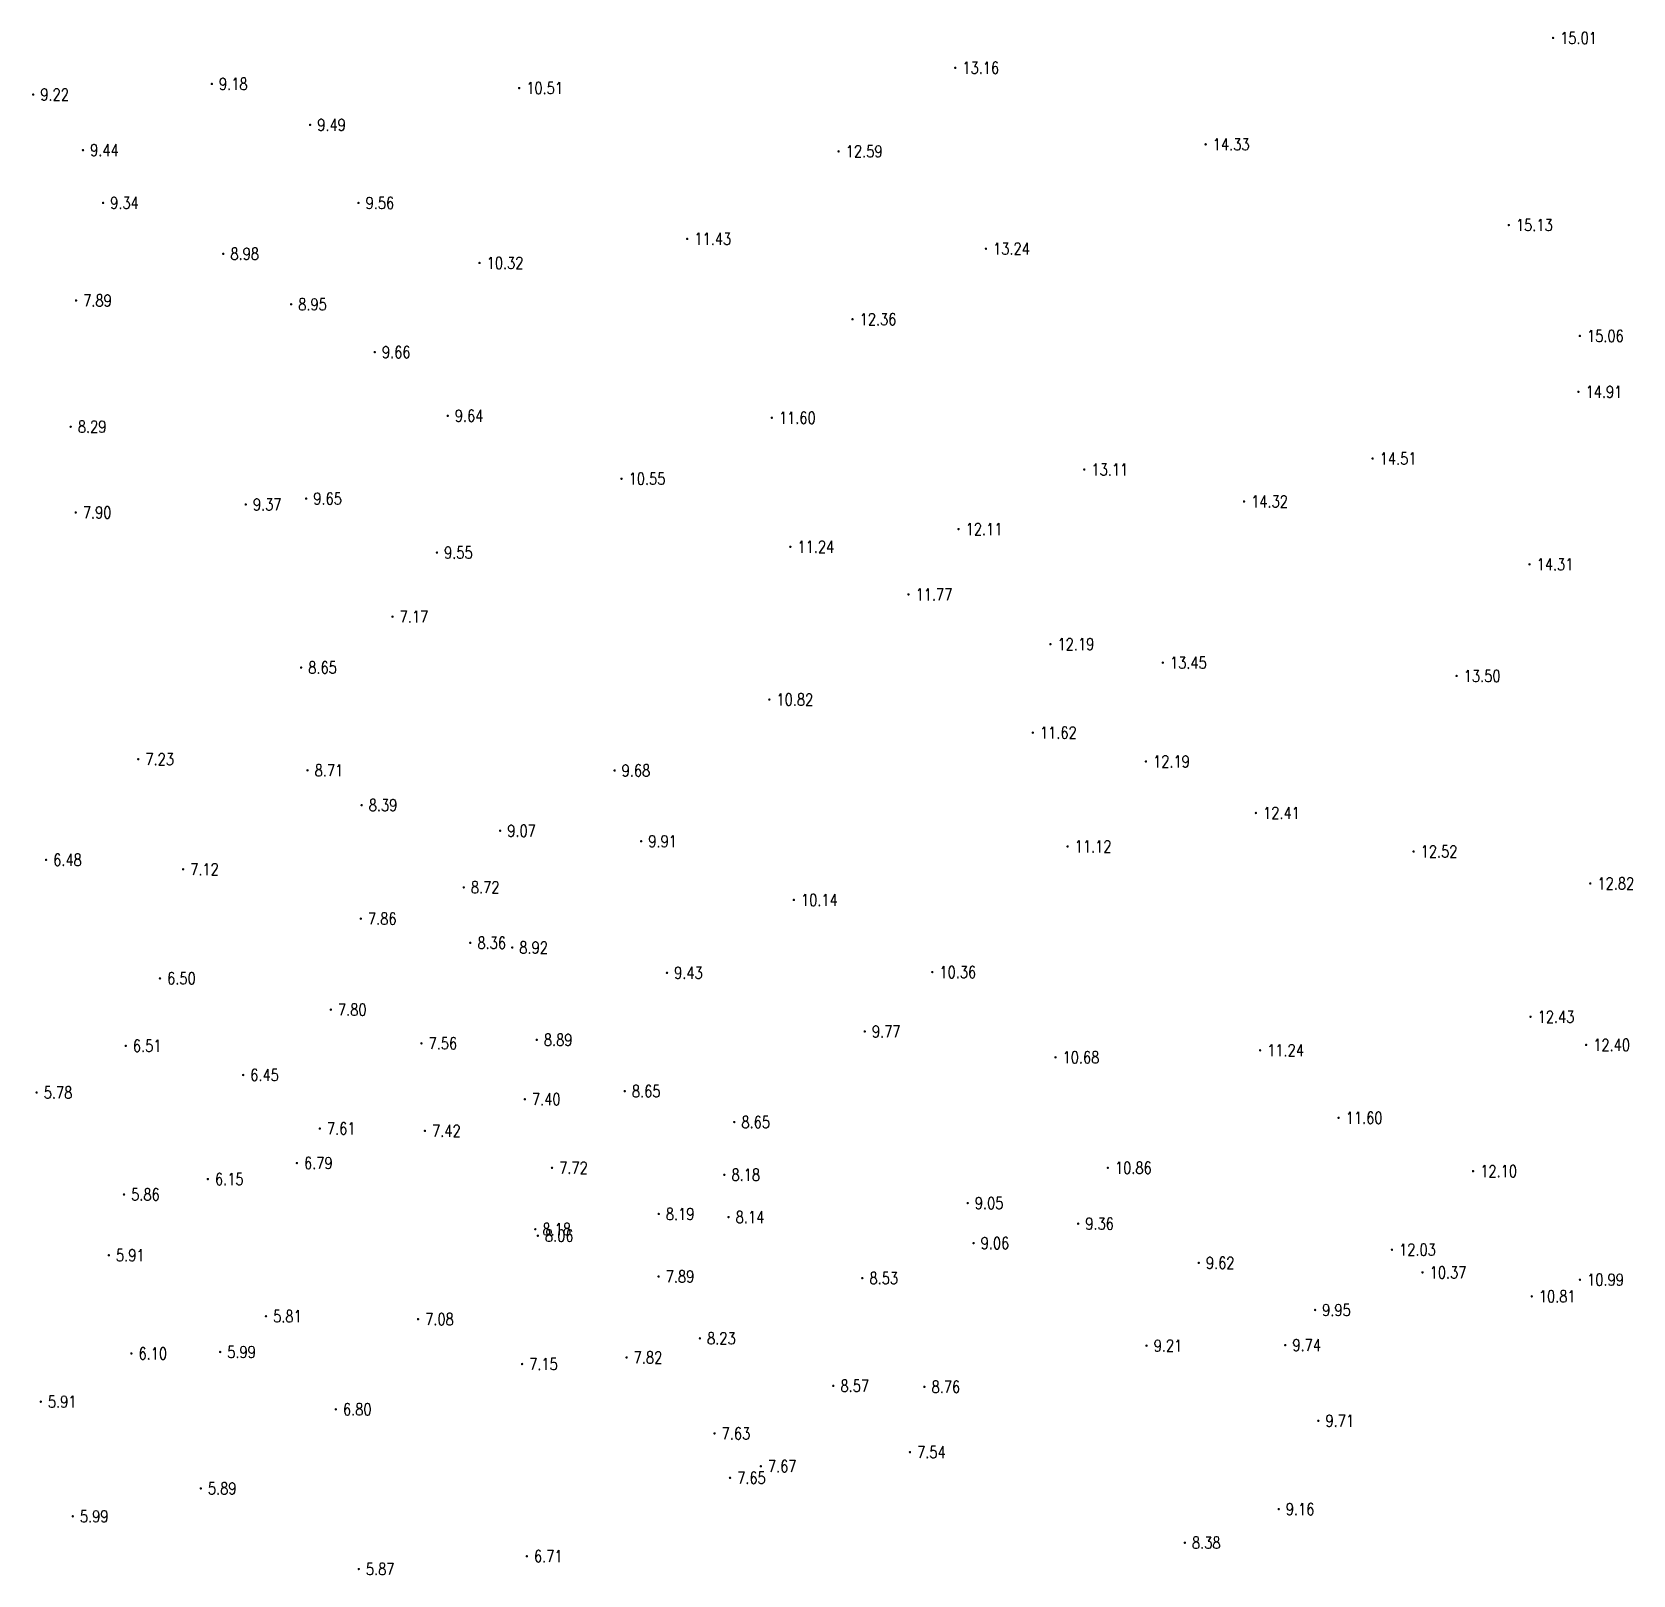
# Model space of a CAD drawing. Extents: x 476861 to 479475, y 2367369 to 2370541.
# Drawn here: x 478045.2 to 478179.6, y 2368229.3 to 2368358.8 of the extents above; entities that cross this region are included whole.
import ezdxf
from ezdxf.enums import TextEntityAlignment as Align

# ---------------------------------------------------------------- set-up
doc = ezdxf.new("R2010")
doc.units = 0
doc.header["$LTSCALE"] = 0.5
doc.layers.get('0').update_dxf_attribs({"linetype": 'CONTINUOUS'})
doc.layers.add('GCD', color=1, linetype='CONTINUOUS')
doc.styles.add('HZ', font='rs.shx', dxfattribs={"width": 0.8, "bigfont": 'hztxt.shx'})

# ---------------------------------------------------------------- blocks, each defined once
blk = doc.blocks.new('GC200')
at = {"linetype": 'Continuous', "const_width": 0.2, "flags": 128}
blk.add_lwpolyline([(-0.1, 0, 1), (0.1, 0, 1)], format="xyb", close=True, dxfattribs=at)

msp = doc.modelspace()

# ---------------------------------------------------------------- block references
at = {"layer": 'GCD', "linetype": 'Continuous'}
ref = msp.add_blockref('GC200', (478172.868, 2368358.347, 15.006), dxfattribs=dict(at, xscale=0.5, yscale=0.5, zscale=0.5))
ref.add_attrib('height', '15.01', dxfattribs={"linetype": 'Continuous', "height": 1, "style": 'HZ', "width": 0.8}).set_placement((478173.468, 2368358.347, 15.006), align=Align.MIDDLE_LEFT)
ref = msp.add_blockref('GC200', (478122.685, 2368355.838, 13.163), dxfattribs=dict(at, xscale=0.5, yscale=0.5, zscale=0.5))
ref.add_attrib('height', '13.16', dxfattribs={"linetype": 'Continuous', "height": 1, "style": 'HZ', "width": 0.8}).set_placement((478123.285, 2368355.838, 13.163), align=Align.MIDDLE_LEFT)
ref = msp.add_blockref('GC200', (478045.289, 2368353.593, 9.22), dxfattribs=dict(at, xscale=0.5, yscale=0.5, zscale=0.5))
ref.add_attrib('height', '9.22', dxfattribs={"linetype": 'Continuous', "height": 1, "style": 'HZ', "width": 0.8}).set_placement((478045.889, 2368353.593, 9.22), align=Align.MIDDLE_LEFT)
ref = msp.add_blockref('GC200', (478060.286, 2368354.486, 9.18), dxfattribs=dict(at, xscale=0.5, yscale=0.5, zscale=0.5))
ref.add_attrib('height', '9.18', dxfattribs={"linetype": 'Continuous', "height": 1, "style": 'HZ', "width": 0.8}).set_placement((478060.886, 2368354.486, 9.18), align=Align.MIDDLE_LEFT)
ref = msp.add_blockref('GC200', (478086.077, 2368354.142, 10.514), dxfattribs=dict(at, xscale=0.5, yscale=0.5, zscale=0.5))
ref.add_attrib('height', '10.51', dxfattribs={"linetype": 'Continuous', "height": 1, "style": 'HZ', "width": 0.8}).set_placement((478086.677, 2368354.142, 10.514), align=Align.MIDDLE_LEFT)
ref = msp.add_blockref('GC200', (478068.533, 2368351.051, 9.489), dxfattribs=dict(at, xscale=0.5, yscale=0.5, zscale=0.5))
ref.add_attrib('height', '9.49', dxfattribs={"linetype": 'Continuous', "height": 1, "style": 'HZ', "width": 0.8}).set_placement((478069.133, 2368351.051, 9.489), align=Align.MIDDLE_LEFT)
ref = msp.add_blockref('GC200', (478143.708, 2368349.416, 14.33), dxfattribs=dict(at, xscale=0.5, yscale=0.5, zscale=0.5))
ref.add_attrib('height', '14.33', dxfattribs={"linetype": 'Continuous', "height": 1, "style": 'HZ', "width": 0.8}).set_placement((478144.308, 2368349.416, 14.33), align=Align.MIDDLE_LEFT)
ref = msp.add_blockref('GC200', (478049.467, 2368348.929, 9.444), dxfattribs=dict(at, xscale=0.5, yscale=0.5, zscale=0.5))
ref.add_attrib('height', '9.44', dxfattribs={"linetype": 'Continuous', "height": 1, "style": 'HZ', "width": 0.8}).set_placement((478050.067, 2368348.929, 9.444), align=Align.MIDDLE_LEFT)
ref = msp.add_blockref('GC200', (478112.899, 2368348.827, 12.591), dxfattribs=dict(at, xscale=0.5, yscale=0.5, zscale=0.5))
ref.add_attrib('height', '12.59', dxfattribs={"linetype": 'Continuous', "height": 1, "style": 'HZ', "width": 0.8}).set_placement((478113.499, 2368348.827, 12.591), align=Align.MIDDLE_LEFT)
ref = msp.add_blockref('GC200', (478051.152, 2368344.495, 9.336), dxfattribs=dict(at, xscale=0.5, yscale=0.5, zscale=0.5))
ref.add_attrib('height', '9.34', dxfattribs={"linetype": 'Continuous', "height": 1, "style": 'HZ', "width": 0.8}).set_placement((478051.752, 2368344.495, 9.336), align=Align.MIDDLE_LEFT)
ref = msp.add_blockref('GC200', (478072.588, 2368344.493, 9.561), dxfattribs=dict(at, xscale=0.5, yscale=0.5, zscale=0.5))
ref.add_attrib('height', '9.56', dxfattribs={"linetype": 'Continuous', "height": 1, "style": 'HZ', "width": 0.8}).set_placement((478073.188, 2368344.493, 9.561), align=Align.MIDDLE_LEFT)
ref = msp.add_blockref('GC200', (478169.15, 2368342.639, 15.127), dxfattribs=dict(at, xscale=0.5, yscale=0.5, zscale=0.5))
ref.add_attrib('height', '15.13', dxfattribs={"linetype": 'Continuous', "height": 1, "style": 'HZ', "width": 0.8}).set_placement((478169.75, 2368342.639, 15.127), align=Align.MIDDLE_LEFT)
ref = msp.add_blockref('GC200', (478100.189, 2368341.474, 11.43), dxfattribs=dict(at, xscale=0.5, yscale=0.5, zscale=0.5))
ref.add_attrib('height', '11.43', dxfattribs={"linetype": 'Continuous', "height": 1, "style": 'HZ', "width": 0.8}).set_placement((478100.789, 2368341.474, 11.43), align=Align.MIDDLE_LEFT)
ref = msp.add_blockref('GC200', (478061.245, 2368340.223, 8.983), dxfattribs=dict(at, xscale=0.5, yscale=0.5, zscale=0.5))
ref.add_attrib('height', '8.98', dxfattribs={"linetype": 'Continuous', "height": 1, "style": 'HZ', "width": 0.8}).set_placement((478061.845, 2368340.223, 8.983), align=Align.MIDDLE_LEFT)
ref = msp.add_blockref('GC200', (478125.266, 2368340.653, 13.24), dxfattribs=dict(at, xscale=0.5, yscale=0.5, zscale=0.5))
ref.add_attrib('height', '13.24', dxfattribs={"linetype": 'Continuous', "height": 1, "style": 'HZ', "width": 0.8}).set_placement((478125.866, 2368340.653, 13.24), align=Align.MIDDLE_LEFT)
ref = msp.add_blockref('GC200', (478082.754, 2368339.454, 10.32), dxfattribs=dict(at, xscale=0.5, yscale=0.5, zscale=0.5))
ref.add_attrib('height', '10.32', dxfattribs={"linetype": 'Continuous', "height": 1, "style": 'HZ', "width": 0.8}).set_placement((478083.354, 2368339.454, 10.32), align=Align.MIDDLE_LEFT)
ref = msp.add_blockref('GC200', (478048.884, 2368336.303, 7.89), dxfattribs=dict(at, xscale=0.5, yscale=0.5, zscale=0.5))
ref.add_attrib('height', '7.89', dxfattribs={"linetype": 'Continuous', "height": 1, "style": 'HZ', "width": 0.8}).set_placement((478049.484, 2368336.303, 7.89), align=Align.MIDDLE_LEFT)
ref = msp.add_blockref('GC200', (478066.938, 2368335.984, 8.947), dxfattribs=dict(at, xscale=0.5, yscale=0.5, zscale=0.5))
ref.add_attrib('height', '8.95', dxfattribs={"linetype": 'Continuous', "height": 1, "style": 'HZ', "width": 0.8}).set_placement((478067.538, 2368335.984, 8.947), align=Align.MIDDLE_LEFT)
ref = msp.add_blockref('GC200', (478114.062, 2368334.724, 12.36), dxfattribs=dict(at, xscale=0.5, yscale=0.5, zscale=0.5))
ref.add_attrib('height', '12.36', dxfattribs={"linetype": 'Continuous', "height": 1, "style": 'HZ', "width": 0.8}).set_placement((478114.662, 2368334.724, 12.36), align=Align.MIDDLE_LEFT)
ref = msp.add_blockref('GC200', (478175.119, 2368333.325, 15.06), dxfattribs=dict(at, xscale=0.5, yscale=0.5, zscale=0.5))
ref.add_attrib('height', '15.06', dxfattribs={"linetype": 'Continuous', "height": 1, "style": 'HZ', "width": 0.8}).set_placement((478175.719, 2368333.325, 15.06), align=Align.MIDDLE_LEFT)
ref = msp.add_blockref('GC200', (478073.962, 2368331.966, 9.659), dxfattribs=dict(at, xscale=0.5, yscale=0.5, zscale=0.5))
ref.add_attrib('height', '9.66', dxfattribs={"linetype": 'Continuous', "height": 1, "style": 'HZ', "width": 0.8}).set_placement((478074.562, 2368331.966, 9.659), align=Align.MIDDLE_LEFT)
ref = msp.add_blockref('GC200', (478174.997, 2368328.638, 14.913), dxfattribs=dict(at, xscale=0.5, yscale=0.5, zscale=0.5))
ref.add_attrib('height', '14.91', dxfattribs={"linetype": 'Continuous', "height": 1, "style": 'HZ', "width": 0.8}).set_placement((478175.597, 2368328.638, 14.913), align=Align.MIDDLE_LEFT)
ref = msp.add_blockref('GC200', (478080.082, 2368326.619, 9.64), dxfattribs=dict(at, xscale=0.5, yscale=0.5, zscale=0.5))
ref.add_attrib('height', '9.64', dxfattribs={"linetype": 'Continuous', "height": 1, "style": 'HZ', "width": 0.8}).set_placement((478080.682, 2368326.619, 9.64), align=Align.MIDDLE_LEFT)
ref = msp.add_blockref('GC200', (478107.286, 2368326.456, 11.601), dxfattribs=dict(at, xscale=0.5, yscale=0.5, zscale=0.5))
ref.add_attrib('height', '11.60', dxfattribs={"linetype": 'Continuous', "height": 1, "style": 'HZ', "width": 0.8}).set_placement((478107.886, 2368326.456, 11.601), align=Align.MIDDLE_LEFT)
ref = msp.add_blockref('GC200', (478048.434, 2368325.706, 8.285), dxfattribs=dict(at, xscale=0.5, yscale=0.5, zscale=0.5))
ref.add_attrib('height', '8.29', dxfattribs={"linetype": 'Continuous', "height": 1, "style": 'HZ', "width": 0.8}).set_placement((478049.034, 2368325.706, 8.285), align=Align.MIDDLE_LEFT)
ref = msp.add_blockref('GC200', (478157.721, 2368323.029, 14.508), dxfattribs=dict(at, xscale=0.5, yscale=0.5, zscale=0.5))
ref.add_attrib('height', '14.51', dxfattribs={"linetype": 'Continuous', "height": 1, "style": 'HZ', "width": 0.8}).set_placement((478158.321, 2368323.029, 14.508), align=Align.MIDDLE_LEFT)
ref = msp.add_blockref('GC200', (478094.67, 2368321.339, 10.55), dxfattribs=dict(at, xscale=0.5, yscale=0.5, zscale=0.5))
ref.add_attrib('height', '10.55', dxfattribs={"linetype": 'Continuous', "height": 1, "style": 'HZ', "width": 0.8}).set_placement((478095.27, 2368321.339, 10.55), align=Align.MIDDLE_LEFT)
ref = msp.add_blockref('GC200', (478133.521, 2368322.105, 13.105), dxfattribs=dict(at, xscale=0.5, yscale=0.5, zscale=0.5))
ref.add_attrib('height', '13.11', dxfattribs={"linetype": 'Continuous', "height": 1, "style": 'HZ', "width": 0.8}).set_placement((478134.121, 2368322.105, 13.105), align=Align.MIDDLE_LEFT)
ref = msp.add_blockref('GC200', (478068.204, 2368319.667, 9.651), dxfattribs=dict(at, xscale=0.5, yscale=0.5, zscale=0.5))
ref.add_attrib('height', '9.65', dxfattribs={"linetype": 'Continuous', "height": 1, "style": 'HZ', "width": 0.8}).set_placement((478068.804, 2368319.667, 9.651), align=Align.MIDDLE_LEFT)
ref = msp.add_blockref('GC200', (478048.856, 2368318.506, 7.903), dxfattribs=dict(at, xscale=0.5, yscale=0.5, zscale=0.5))
ref.add_attrib('height', '7.90', dxfattribs={"linetype": 'Continuous', "height": 1, "style": 'HZ', "width": 0.8}).set_placement((478049.456, 2368318.506, 7.903), align=Align.MIDDLE_LEFT)
ref = msp.add_blockref('GC200', (478063.129, 2368319.178, 9.369), dxfattribs=dict(at, xscale=0.5, yscale=0.5, zscale=0.5))
ref.add_attrib('height', '9.37', dxfattribs={"linetype": 'Continuous', "height": 1, "style": 'HZ', "width": 0.8}).set_placement((478063.729, 2368319.178, 9.369), align=Align.MIDDLE_LEFT)
ref = msp.add_blockref('GC200', (478146.928, 2368319.427, 14.315), dxfattribs=dict(at, xscale=0.5, yscale=0.5, zscale=0.5))
ref.add_attrib('height', '14.32', dxfattribs={"linetype": 'Continuous', "height": 1, "style": 'HZ', "width": 0.8}).set_placement((478147.528, 2368319.427, 14.315), align=Align.MIDDLE_LEFT)
ref = msp.add_blockref('GC200', (478122.962, 2368317.107, 12.109), dxfattribs=dict(at, xscale=0.5, yscale=0.5, zscale=0.5))
ref.add_attrib('height', '12.11', dxfattribs={"linetype": 'Continuous', "height": 1, "style": 'HZ', "width": 0.8}).set_placement((478123.562, 2368317.107, 12.109), align=Align.MIDDLE_LEFT)
ref = msp.add_blockref('GC200', (478108.845, 2368315.625, 11.24), dxfattribs=dict(at, xscale=0.5, yscale=0.5, zscale=0.5))
ref.add_attrib('height', '11.24', dxfattribs={"linetype": 'Continuous', "height": 1, "style": 'HZ', "width": 0.8}).set_placement((478109.445, 2368315.625, 11.24), align=Align.MIDDLE_LEFT)
ref = msp.add_blockref('GC200', (478079.18, 2368315.133, 9.55), dxfattribs=dict(at, xscale=0.5, yscale=0.5, zscale=0.5))
ref.add_attrib('height', '9.55', dxfattribs={"linetype": 'Continuous', "height": 1, "style": 'HZ', "width": 0.8}).set_placement((478079.78, 2368315.133, 9.55), align=Align.MIDDLE_LEFT)
ref = msp.add_blockref('GC200', (478170.89, 2368314.151, 14.311), dxfattribs=dict(at, xscale=0.5, yscale=0.5, zscale=0.5))
ref.add_attrib('height', '14.31', dxfattribs={"linetype": 'Continuous', "height": 1, "style": 'HZ', "width": 0.8}).set_placement((478171.49, 2368314.151, 14.311), align=Align.MIDDLE_LEFT)
ref = msp.add_blockref('GC200', (478118.757, 2368311.625, 11.768), dxfattribs=dict(at, xscale=0.5, yscale=0.5, zscale=0.5))
ref.add_attrib('height', '11.77', dxfattribs={"linetype": 'Continuous', "height": 1, "style": 'HZ', "width": 0.8}).set_placement((478119.357, 2368311.625, 11.768), align=Align.MIDDLE_LEFT)
ref = msp.add_blockref('GC200', (478075.448, 2368309.755, 7.172), dxfattribs=dict(at, xscale=0.5, yscale=0.5, zscale=0.5))
ref.add_attrib('height', '7.17', dxfattribs={"linetype": 'Continuous', "height": 1, "style": 'HZ', "width": 0.8}).set_placement((478076.048, 2368309.755, 7.172), align=Align.MIDDLE_LEFT)
ref = msp.add_blockref('GC200', (478130.673, 2368307.441, 12.187), dxfattribs=dict(at, xscale=0.5, yscale=0.5, zscale=0.5))
ref.add_attrib('height', '12.19', dxfattribs={"linetype": 'Continuous', "height": 1, "style": 'HZ', "width": 0.8}).set_placement((478131.273, 2368307.441, 12.187), align=Align.MIDDLE_LEFT)
ref = msp.add_blockref('GC200', (478067.777, 2368305.479, 8.65), dxfattribs=dict(at, xscale=0.5, yscale=0.5, zscale=0.5))
ref.add_attrib('height', '8.65', dxfattribs={"linetype": 'Continuous', "height": 1, "style": 'HZ', "width": 0.8}).set_placement((478068.377, 2368305.479, 8.65), align=Align.MIDDLE_LEFT)
ref = msp.add_blockref('GC200', (478140.112, 2368305.891, 13.45), dxfattribs=dict(at, xscale=0.5, yscale=0.5, zscale=0.5))
ref.add_attrib('height', '13.45', dxfattribs={"linetype": 'Continuous', "height": 1, "style": 'HZ', "width": 0.8}).set_placement((478140.712, 2368305.891, 13.45), align=Align.MIDDLE_LEFT)
ref = msp.add_blockref('GC200', (478164.775, 2368304.776, 13.502), dxfattribs=dict(at, xscale=0.5, yscale=0.5, zscale=0.5))
ref.add_attrib('height', '13.50', dxfattribs={"linetype": 'Continuous', "height": 1, "style": 'HZ', "width": 0.8}).set_placement((478165.375, 2368304.776, 13.502), align=Align.MIDDLE_LEFT)
ref = msp.add_blockref('GC200', (478107.081, 2368302.793, 10.821), dxfattribs=dict(at, xscale=0.5, yscale=0.5, zscale=0.5))
ref.add_attrib('height', '10.82', dxfattribs={"linetype": 'Continuous', "height": 1, "style": 'HZ', "width": 0.8}).set_placement((478107.681, 2368302.793, 10.821), align=Align.MIDDLE_LEFT)
ref = msp.add_blockref('GC200', (478129.201, 2368300.014, 11.616), dxfattribs=dict(at, xscale=0.5, yscale=0.5, zscale=0.5))
ref.add_attrib('height', '11.62', dxfattribs={"linetype": 'Continuous', "height": 1, "style": 'HZ', "width": 0.8}).set_placement((478129.801, 2368300.014, 11.616), align=Align.MIDDLE_LEFT)
ref = msp.add_blockref('GC200', (478054.107, 2368297.785, 7.225), dxfattribs=dict(at, xscale=0.5, yscale=0.5, zscale=0.5))
ref.add_attrib('height', '7.23', dxfattribs={"linetype": 'Continuous', "height": 1, "style": 'HZ', "width": 0.8}).set_placement((478054.707, 2368297.785, 7.225), align=Align.MIDDLE_LEFT)
ref = msp.add_blockref('GC200', (478068.319, 2368296.853, 8.708), dxfattribs=dict(at, xscale=0.5, yscale=0.5, zscale=0.5))
ref.add_attrib('height', '8.71', dxfattribs={"linetype": 'Continuous', "height": 1, "style": 'HZ', "width": 0.8}).set_placement((478068.919, 2368296.853, 8.708), align=Align.MIDDLE_LEFT)
ref = msp.add_blockref('GC200', (478094.087, 2368296.839, 9.679), dxfattribs=dict(at, xscale=0.5, yscale=0.5, zscale=0.5))
ref.add_attrib('height', '9.68', dxfattribs={"linetype": 'Continuous', "height": 1, "style": 'HZ', "width": 0.8}).set_placement((478094.687, 2368296.839, 9.679), align=Align.MIDDLE_LEFT)
ref = msp.add_blockref('GC200', (478138.695, 2368297.6, 12.192), dxfattribs=dict(at, xscale=0.5, yscale=0.5, zscale=0.5))
ref.add_attrib('height', '12.19', dxfattribs={"linetype": 'Continuous', "height": 1, "style": 'HZ', "width": 0.8}).set_placement((478139.295, 2368297.6, 12.192), align=Align.MIDDLE_LEFT)
ref = msp.add_blockref('GC200', (478072.857, 2368293.923, 8.393), dxfattribs=dict(at, xscale=0.5, yscale=0.5, zscale=0.5))
ref.add_attrib('height', '8.39', dxfattribs={"linetype": 'Continuous', "height": 1, "style": 'HZ', "width": 0.8}).set_placement((478073.457, 2368293.923, 8.393), align=Align.MIDDLE_LEFT)
ref = msp.add_blockref('GC200', (478147.929, 2368293.271, 12.409), dxfattribs=dict(at, xscale=0.5, yscale=0.5, zscale=0.5))
ref.add_attrib('height', '12.41', dxfattribs={"linetype": 'Continuous', "height": 1, "style": 'HZ', "width": 0.8}).set_placement((478148.529, 2368293.271, 12.409), align=Align.MIDDLE_LEFT)
ref = msp.add_blockref('GC200', (478084.482, 2368291.78, 9.072), dxfattribs=dict(at, xscale=0.5, yscale=0.5, zscale=0.5))
ref.add_attrib('height', '9.07', dxfattribs={"linetype": 'Continuous', "height": 1, "style": 'HZ', "width": 0.8}).set_placement((478085.082, 2368291.78, 9.072), align=Align.MIDDLE_LEFT)
ref = msp.add_blockref('GC200', (478096.321, 2368290.894, 9.905), dxfattribs=dict(at, xscale=0.5, yscale=0.5, zscale=0.5))
ref.add_attrib('height', '9.91', dxfattribs={"linetype": 'Continuous', "height": 1, "style": 'HZ', "width": 0.8}).set_placement((478096.921, 2368290.894, 9.905), align=Align.MIDDLE_LEFT)
ref = msp.add_blockref('GC200', (478132.116, 2368290.462, 11.12), dxfattribs=dict(at, xscale=0.5, yscale=0.5, zscale=0.5))
ref.add_attrib('height', '11.12', dxfattribs={"linetype": 'Continuous', "height": 1, "style": 'HZ', "width": 0.8}).set_placement((478132.716, 2368290.462, 11.12), align=Align.MIDDLE_LEFT)
ref = msp.add_blockref('GC200', (478161.156, 2368290.037, 12.518), dxfattribs=dict(at, xscale=0.5, yscale=0.5, zscale=0.5))
ref.add_attrib('height', '12.52', dxfattribs={"linetype": 'Continuous', "height": 1, "style": 'HZ', "width": 0.8}).set_placement((478161.756, 2368290.037, 12.518), align=Align.MIDDLE_LEFT)
ref = msp.add_blockref('GC200', (478046.366, 2368289.332, 6.48), dxfattribs=dict(at, xscale=0.5, yscale=0.5, zscale=0.5))
ref.add_attrib('height', '6.48', dxfattribs={"linetype": 'Continuous', "height": 1, "style": 'HZ', "width": 0.8}).set_placement((478046.966, 2368289.332, 6.48), align=Align.MIDDLE_LEFT)
ref = msp.add_blockref('GC200', (478057.87, 2368288.542, 7.12), dxfattribs=dict(at, xscale=0.5, yscale=0.5, zscale=0.5))
ref.add_attrib('height', '7.12', dxfattribs={"linetype": 'Continuous', "height": 1, "style": 'HZ', "width": 0.8}).set_placement((478058.47, 2368288.542, 7.12), align=Align.MIDDLE_LEFT)
ref = msp.add_blockref('GC200', (478175.995, 2368287.356, 12.824), dxfattribs=dict(at, xscale=0.5, yscale=0.5, zscale=0.5))
ref.add_attrib('height', '12.82', dxfattribs={"linetype": 'Continuous', "height": 1, "style": 'HZ', "width": 0.8}).set_placement((478176.595, 2368287.356, 12.824), align=Align.MIDDLE_LEFT)
ref = msp.add_blockref('GC200', (478081.428, 2368287.025, 8.72), dxfattribs=dict(at, xscale=0.5, yscale=0.5, zscale=0.5))
ref.add_attrib('height', '8.72', dxfattribs={"linetype": 'Continuous', "height": 1, "style": 'HZ', "width": 0.8}).set_placement((478082.028, 2368287.025, 8.72), align=Align.MIDDLE_LEFT)
ref = msp.add_blockref('GC200', (478109.141, 2368285.968, 10.142), dxfattribs=dict(at, xscale=0.5, yscale=0.5, zscale=0.5))
ref.add_attrib('height', '10.14', dxfattribs={"linetype": 'Continuous', "height": 1, "style": 'HZ', "width": 0.8}).set_placement((478109.741, 2368285.968, 10.142), align=Align.MIDDLE_LEFT)
ref = msp.add_blockref('GC200', (478072.79, 2368284.398, 7.862), dxfattribs=dict(at, xscale=0.5, yscale=0.5, zscale=0.5))
ref.add_attrib('height', '7.86', dxfattribs={"linetype": 'Continuous', "height": 1, "style": 'HZ', "width": 0.8}).set_placement((478073.39, 2368284.398, 7.862), align=Align.MIDDLE_LEFT)
ref = msp.add_blockref('GC200', (478081.979, 2368282.366, 8.359), dxfattribs=dict(at, xscale=0.5, yscale=0.5, zscale=0.5))
ref.add_attrib('height', '8.36', dxfattribs={"linetype": 'Continuous', "height": 1, "style": 'HZ', "width": 0.8}).set_placement((478082.579, 2368282.366, 8.359), align=Align.MIDDLE_LEFT)
ref = msp.add_blockref('GC200', (478085.497, 2368281.974, 8.918), dxfattribs=dict(at, xscale=0.5, yscale=0.5, zscale=0.5))
ref.add_attrib('height', '8.92', dxfattribs={"linetype": 'Continuous', "height": 1, "style": 'HZ', "width": 0.8}).set_placement((478086.097, 2368281.974, 8.918), align=Align.MIDDLE_LEFT)
ref = msp.add_blockref('GC200', (478055.931, 2368279.386, 6.497), dxfattribs=dict(at, xscale=0.5, yscale=0.5, zscale=0.5))
ref.add_attrib('height', '6.50', dxfattribs={"linetype": 'Continuous', "height": 1, "style": 'HZ', "width": 0.8}).set_placement((478056.531, 2368279.386, 6.497), align=Align.MIDDLE_LEFT)
ref = msp.add_blockref('GC200', (478098.489, 2368279.847, 9.43), dxfattribs=dict(at, xscale=0.5, yscale=0.5, zscale=0.5))
ref.add_attrib('height', '9.43', dxfattribs={"linetype": 'Continuous', "height": 1, "style": 'HZ', "width": 0.8}).set_placement((478099.089, 2368279.847, 9.43), align=Align.MIDDLE_LEFT)
ref = msp.add_blockref('GC200', (478120.76, 2368279.914, 10.36), dxfattribs=dict(at, xscale=0.5, yscale=0.5, zscale=0.5))
ref.add_attrib('height', '10.36', dxfattribs={"linetype": 'Continuous', "height": 1, "style": 'HZ', "width": 0.8}).set_placement((478121.36, 2368279.914, 10.36), align=Align.MIDDLE_LEFT)
ref = msp.add_blockref('GC200', (478070.275, 2368276.758, 7.796), dxfattribs=dict(at, xscale=0.5, yscale=0.5, zscale=0.5))
ref.add_attrib('height', '7.80', dxfattribs={"linetype": 'Continuous', "height": 1, "style": 'HZ', "width": 0.8}).set_placement((478070.875, 2368276.758, 7.796), align=Align.MIDDLE_LEFT)
ref = msp.add_blockref('GC200', (478170.977, 2368276.158, 12.426), dxfattribs=dict(at, xscale=0.5, yscale=0.5, zscale=0.5))
ref.add_attrib('height', '12.43', dxfattribs={"linetype": 'Continuous', "height": 1, "style": 'HZ', "width": 0.8}).set_placement((478171.577, 2368276.158, 12.426), align=Align.MIDDLE_LEFT)
ref = msp.add_blockref('GC200', (478077.874, 2368273.928, 7.56), dxfattribs=dict(at, xscale=0.5, yscale=0.5, zscale=0.5))
ref.add_attrib('height', '7.56', dxfattribs={"linetype": 'Continuous', "height": 1, "style": 'HZ', "width": 0.8}).set_placement((478078.474, 2368273.928, 7.56), align=Align.MIDDLE_LEFT)
ref = msp.add_blockref('GC200', (478087.554, 2368274.221, 8.892), dxfattribs=dict(at, xscale=0.5, yscale=0.5, zscale=0.5))
ref.add_attrib('height', '8.89', dxfattribs={"linetype": 'Continuous', "height": 1, "style": 'HZ', "width": 0.8}).set_placement((478088.154, 2368274.221, 8.892), align=Align.MIDDLE_LEFT)
ref = msp.add_blockref('GC200', (478115.09, 2368274.928, 9.766), dxfattribs=dict(at, xscale=0.5, yscale=0.5, zscale=0.5))
ref.add_attrib('height', '9.77', dxfattribs={"linetype": 'Continuous', "height": 1, "style": 'HZ', "width": 0.8}).set_placement((478115.69, 2368274.928, 9.766), align=Align.MIDDLE_LEFT)
ref = msp.add_blockref('GC200', (478053.056, 2368273.713, 6.514), dxfattribs=dict(at, xscale=0.5, yscale=0.5, zscale=0.5))
ref.add_attrib('height', '6.51', dxfattribs={"linetype": 'Continuous', "height": 1, "style": 'HZ', "width": 0.8}).set_placement((478053.656, 2368273.713, 6.514), align=Align.MIDDLE_LEFT)
ref = msp.add_blockref('GC200', (478131.099, 2368272.755, 10.682), dxfattribs=dict(at, xscale=0.5, yscale=0.5, zscale=0.5))
ref.add_attrib('height', '10.68', dxfattribs={"linetype": 'Continuous', "height": 1, "style": 'HZ', "width": 0.8}).set_placement((478131.699, 2368272.755, 10.682), align=Align.MIDDLE_LEFT)
ref = msp.add_blockref('GC200', (478148.272, 2368273.343, 11.236), dxfattribs=dict(at, xscale=0.5, yscale=0.5, zscale=0.5))
ref.add_attrib('height', '11.24', dxfattribs={"linetype": 'Continuous', "height": 1, "style": 'HZ', "width": 0.8}).set_placement((478148.872, 2368273.343, 11.236), align=Align.MIDDLE_LEFT)
ref = msp.add_blockref('GC200', (478175.643, 2368273.794, 12.395), dxfattribs=dict(at, xscale=0.5, yscale=0.5, zscale=0.5))
ref.add_attrib('height', '12.40', dxfattribs={"linetype": 'Continuous', "height": 1, "style": 'HZ', "width": 0.8}).set_placement((478176.243, 2368273.794, 12.395), align=Align.MIDDLE_LEFT)
ref = msp.add_blockref('GC200', (478062.908, 2368271.271, 6.45), dxfattribs=dict(at, xscale=0.5, yscale=0.5, zscale=0.5))
ref.add_attrib('height', '6.45', dxfattribs={"linetype": 'Continuous', "height": 1, "style": 'HZ', "width": 0.8}).set_placement((478063.508, 2368271.271, 6.45), align=Align.MIDDLE_LEFT)
ref = msp.add_blockref('GC200', (478094.946, 2368269.911, 8.65), dxfattribs=dict(at, xscale=0.5, yscale=0.5, zscale=0.5))
ref.add_attrib('height', '8.65', dxfattribs={"linetype": 'Continuous', "height": 1, "style": 'HZ', "width": 0.8}).set_placement((478095.546, 2368269.911, 8.65), align=Align.MIDDLE_LEFT)
ref = msp.add_blockref('GC200', (478045.575, 2368269.794, 5.78), dxfattribs=dict(at, xscale=0.5, yscale=0.5, zscale=0.5))
ref.add_attrib('height', '5.78', dxfattribs={"linetype": 'Continuous', "height": 1, "style": 'HZ', "width": 0.8}).set_placement((478046.175, 2368269.794, 5.78), align=Align.MIDDLE_LEFT)
ref = msp.add_blockref('GC200', (478086.555, 2368269.236, 7.398), dxfattribs=dict(at, xscale=0.5, yscale=0.5, zscale=0.5))
ref.add_attrib('height', '7.40', dxfattribs={"linetype": 'Continuous', "height": 1, "style": 'HZ', "width": 0.8}).set_placement((478087.155, 2368269.236, 7.398), align=Align.MIDDLE_LEFT)
ref = msp.add_blockref('GC200', (478104.139, 2368267.319, 8.648), dxfattribs=dict(at, xscale=0.5, yscale=0.5, zscale=0.5))
ref.add_attrib('height', '8.65', dxfattribs={"linetype": 'Continuous', "height": 1, "style": 'HZ', "width": 0.8}).set_placement((478104.739, 2368267.319, 8.648), align=Align.MIDDLE_LEFT)
ref = msp.add_blockref('GC200', (478154.867, 2368267.681, 11.599), dxfattribs=dict(at, xscale=0.5, yscale=0.5, zscale=0.5))
ref.add_attrib('height', '11.60', dxfattribs={"linetype": 'Continuous', "height": 1, "style": 'HZ', "width": 0.8}).set_placement((478155.467, 2368267.681, 11.599), align=Align.MIDDLE_LEFT)
ref = msp.add_blockref('GC200', (478069.346, 2368266.774, 7.614), dxfattribs=dict(at, xscale=0.5, yscale=0.5, zscale=0.5))
ref.add_attrib('height', '7.61', dxfattribs={"linetype": 'Continuous', "height": 1, "style": 'HZ', "width": 0.8}).set_placement((478069.946, 2368266.774, 7.614), align=Align.MIDDLE_LEFT)
ref = msp.add_blockref('GC200', (478078.171, 2368266.578, 7.417), dxfattribs=dict(at, xscale=0.5, yscale=0.5, zscale=0.5))
ref.add_attrib('height', '7.42', dxfattribs={"linetype": 'Continuous', "height": 1, "style": 'HZ', "width": 0.8}).set_placement((478078.771, 2368266.578, 7.417), align=Align.MIDDLE_LEFT)
ref = msp.add_blockref('GC200', (478067.424, 2368263.878, 6.79), dxfattribs=dict(at, xscale=0.5, yscale=0.5, zscale=0.5))
ref.add_attrib('height', '6.79', dxfattribs={"linetype": 'Continuous', "height": 1, "style": 'HZ', "width": 0.8}).set_placement((478068.024, 2368263.878, 6.79), align=Align.MIDDLE_LEFT)
ref = msp.add_blockref('GC200', (478088.838, 2368263.481, 7.716), dxfattribs=dict(at, xscale=0.5, yscale=0.5, zscale=0.5))
ref.add_attrib('height', '7.72', dxfattribs={"linetype": 'Continuous', "height": 1, "style": 'HZ', "width": 0.8}).set_placement((478089.438, 2368263.481, 7.716), align=Align.MIDDLE_LEFT)
ref = msp.add_blockref('GC200', (478135.496, 2368263.476, 10.861), dxfattribs=dict(at, xscale=0.5, yscale=0.5, zscale=0.5))
ref.add_attrib('height', '10.86', dxfattribs={"linetype": 'Continuous', "height": 1, "style": 'HZ', "width": 0.8}).set_placement((478136.096, 2368263.476, 10.861), align=Align.MIDDLE_LEFT)
ref = msp.add_blockref('GC200', (478166.158, 2368263.195, 12.1), dxfattribs=dict(at, xscale=0.5, yscale=0.5, zscale=0.5))
ref.add_attrib('height', '12.10', dxfattribs={"linetype": 'Continuous', "height": 1, "style": 'HZ', "width": 0.8}).set_placement((478166.758, 2368263.195, 12.1), align=Align.MIDDLE_LEFT)
ref = msp.add_blockref('GC200', (478059.946, 2368262.533, 6.149), dxfattribs=dict(at, xscale=0.5, yscale=0.5, zscale=0.5))
ref.add_attrib('height', '6.15', dxfattribs={"linetype": 'Continuous', "height": 1, "style": 'HZ', "width": 0.8}).set_placement((478060.546, 2368262.533, 6.149), align=Align.MIDDLE_LEFT)
ref = msp.add_blockref('GC200', (478103.303, 2368262.888, 8.177), dxfattribs=dict(at, xscale=0.5, yscale=0.5, zscale=0.5))
ref.add_attrib('height', '8.18', dxfattribs={"linetype": 'Continuous', "height": 1, "style": 'HZ', "width": 0.8}).set_placement((478103.903, 2368262.888, 8.177), align=Align.MIDDLE_LEFT)
ref = msp.add_blockref('GC200', (478052.91, 2368261.243, 5.863), dxfattribs=dict(at, xscale=0.5, yscale=0.5, zscale=0.5))
ref.add_attrib('height', '5.86', dxfattribs={"linetype": 'Continuous', "height": 1, "style": 'HZ', "width": 0.8}).set_placement((478053.51, 2368261.243, 5.863), align=Align.MIDDLE_LEFT)
ref = msp.add_blockref('GC200', (478123.733, 2368260.518, 9.052), dxfattribs=dict(at, xscale=0.5, yscale=0.5, zscale=0.5))
ref.add_attrib('height', '9.05', dxfattribs={"linetype": 'Continuous', "height": 1, "style": 'HZ', "width": 0.8}).set_placement((478124.333, 2368260.518, 9.052), align=Align.MIDDLE_LEFT)
ref = msp.add_blockref('GC200', (478097.793, 2368259.602, 8.193), dxfattribs=dict(at, xscale=0.5, yscale=0.5, zscale=0.5))
ref.add_attrib('height', '8.19', dxfattribs={"linetype": 'Continuous', "height": 1, "style": 'HZ', "width": 0.8}).set_placement((478098.393, 2368259.602, 8.193), align=Align.MIDDLE_LEFT)
ref = msp.add_blockref('GC200', (478103.657, 2368259.338, 8.143), dxfattribs=dict(at, xscale=0.5, yscale=0.5, zscale=0.5))
ref.add_attrib('height', '8.14', dxfattribs={"linetype": 'Continuous', "height": 1, "style": 'HZ', "width": 0.8}).set_placement((478104.257, 2368259.338, 8.143), align=Align.MIDDLE_LEFT)
ref = msp.add_blockref('GC200', (478087.436, 2368258.316, 8.183), dxfattribs=dict(at, xscale=0.5, yscale=0.5, zscale=0.5))
ref.add_attrib('height', '8.18', dxfattribs={"linetype": 'Continuous', "height": 1, "style": 'HZ', "width": 0.8}).set_placement((478088.036, 2368258.316, 8.183), align=Align.MIDDLE_LEFT)
ref = msp.add_blockref('GC200', (478087.646, 2368257.777, 8.057), dxfattribs=dict(at, xscale=0.5, yscale=0.5, zscale=0.5))
ref.add_attrib('height', '8.06', dxfattribs={"linetype": 'Continuous', "height": 1, "style": 'HZ', "width": 0.8}).set_placement((478088.246, 2368257.777, 8.057), align=Align.MIDDLE_LEFT)
ref = msp.add_blockref('GC200', (478133.001, 2368258.786, 9.361), dxfattribs=dict(at, xscale=0.5, yscale=0.5, zscale=0.5))
ref.add_attrib('height', '9.36', dxfattribs={"linetype": 'Continuous', "height": 1, "style": 'HZ', "width": 0.8}).set_placement((478133.601, 2368258.786, 9.361), align=Align.MIDDLE_LEFT)
ref = msp.add_blockref('GC200', (478124.223, 2368257.152, 9.055), dxfattribs=dict(at, xscale=0.5, yscale=0.5, zscale=0.5))
ref.add_attrib('height', '9.06', dxfattribs={"linetype": 'Continuous', "height": 1, "style": 'HZ', "width": 0.8}).set_placement((478124.823, 2368257.152, 9.055), align=Align.MIDDLE_LEFT)
ref = msp.add_blockref('GC200', (478159.346, 2368256.601, 12.029), dxfattribs=dict(at, xscale=0.5, yscale=0.5, zscale=0.5))
ref.add_attrib('height', '12.03', dxfattribs={"linetype": 'Continuous', "height": 1, "style": 'HZ', "width": 0.8}).set_placement((478159.946, 2368256.601, 12.029), align=Align.MIDDLE_LEFT)
ref = msp.add_blockref('GC200', (478051.64, 2368256.133, 5.905), dxfattribs=dict(at, xscale=0.5, yscale=0.5, zscale=0.5))
ref.add_attrib('height', '5.91', dxfattribs={"linetype": 'Continuous', "height": 1, "style": 'HZ', "width": 0.8}).set_placement((478052.24, 2368256.133, 5.905), align=Align.MIDDLE_LEFT)
ref = msp.add_blockref('GC200', (478143.13, 2368255.495, 9.623), dxfattribs=dict(at, xscale=0.5, yscale=0.5, zscale=0.5))
ref.add_attrib('height', '9.62', dxfattribs={"linetype": 'Continuous', "height": 1, "style": 'HZ', "width": 0.8}).set_placement((478143.73, 2368255.495, 9.623), align=Align.MIDDLE_LEFT)
ref = msp.add_blockref('GC200', (478097.784, 2368254.347, 7.893), dxfattribs=dict(at, xscale=0.5, yscale=0.5, zscale=0.5))
ref.add_attrib('height', '7.89', dxfattribs={"linetype": 'Continuous', "height": 1, "style": 'HZ', "width": 0.8}).set_placement((478098.384, 2368254.347, 7.893), align=Align.MIDDLE_LEFT)
ref = msp.add_blockref('GC200', (478114.886, 2368254.218, 8.53), dxfattribs=dict(at, xscale=0.5, yscale=0.5, zscale=0.5))
ref.add_attrib('height', '8.53', dxfattribs={"linetype": 'Continuous', "height": 1, "style": 'HZ', "width": 0.8}).set_placement((478115.486, 2368254.218, 8.53), align=Align.MIDDLE_LEFT)
ref = msp.add_blockref('GC200', (478161.912, 2368254.695, 10.369), dxfattribs=dict(at, xscale=0.5, yscale=0.5, zscale=0.5))
ref.add_attrib('height', '10.37', dxfattribs={"linetype": 'Continuous', "height": 1, "style": 'HZ', "width": 0.8}).set_placement((478162.512, 2368254.695, 10.369), align=Align.MIDDLE_LEFT)
ref = msp.add_blockref('GC200', (478175.129, 2368254.084, 10.989), dxfattribs=dict(at, xscale=0.5, yscale=0.5, zscale=0.5))
ref.add_attrib('height', '10.99', dxfattribs={"linetype": 'Continuous', "height": 1, "style": 'HZ', "width": 0.8}).set_placement((478175.729, 2368254.084, 10.989), align=Align.MIDDLE_LEFT)
ref = msp.add_blockref('GC200', (478171.079, 2368252.685, 10.811), dxfattribs=dict(at, xscale=0.5, yscale=0.5, zscale=0.5))
ref.add_attrib('height', '10.81', dxfattribs={"linetype": 'Continuous', "height": 1, "style": 'HZ', "width": 0.8}).set_placement((478171.679, 2368252.685, 10.811), align=Align.MIDDLE_LEFT)
ref = msp.add_blockref('GC200', (478064.829, 2368251.011, 5.809), dxfattribs=dict(at, xscale=0.5, yscale=0.5, zscale=0.5))
ref.add_attrib('height', '5.81', dxfattribs={"linetype": 'Continuous', "height": 1, "style": 'HZ', "width": 0.8}).set_placement((478065.429, 2368251.011, 5.809), align=Align.MIDDLE_LEFT)
ref = msp.add_blockref('GC200', (478152.889, 2368251.539, 9.945), dxfattribs=dict(at, xscale=0.5, yscale=0.5, zscale=0.5))
ref.add_attrib('height', '9.95', dxfattribs={"linetype": 'Continuous', "height": 1, "style": 'HZ', "width": 0.8}).set_placement((478153.489, 2368251.539, 9.945), align=Align.MIDDLE_LEFT)
ref = msp.add_blockref('GC200', (478077.593, 2368250.766, 7.08), dxfattribs=dict(at, xscale=0.5, yscale=0.5, zscale=0.5))
ref.add_attrib('height', '7.08', dxfattribs={"linetype": 'Continuous', "height": 1, "style": 'HZ', "width": 0.8}).set_placement((478078.193, 2368250.766, 7.08), align=Align.MIDDLE_LEFT)
ref = msp.add_blockref('GC200', (478101.255, 2368249.159, 8.229), dxfattribs=dict(at, xscale=0.5, yscale=0.5, zscale=0.5))
ref.add_attrib('height', '8.23', dxfattribs={"linetype": 'Continuous', "height": 1, "style": 'HZ', "width": 0.8}).set_placement((478101.855, 2368249.159, 8.229), align=Align.MIDDLE_LEFT)
ref = msp.add_blockref('GC200', (478138.746, 2368248.543, 9.21), dxfattribs=dict(at, xscale=0.5, yscale=0.5, zscale=0.5))
ref.add_attrib('height', '9.21', dxfattribs={"linetype": 'Continuous', "height": 1, "style": 'HZ', "width": 0.8}).set_placement((478139.346, 2368248.543, 9.21), align=Align.MIDDLE_LEFT)
ref = msp.add_blockref('GC200', (478150.39, 2368248.59, 9.738), dxfattribs=dict(at, xscale=0.5, yscale=0.5, zscale=0.5))
ref.add_attrib('height', '9.74', dxfattribs={"linetype": 'Continuous', "height": 1, "style": 'HZ', "width": 0.8}).set_placement((478150.99, 2368248.59, 9.738), align=Align.MIDDLE_LEFT)
ref = msp.add_blockref('GC200', (478053.529, 2368247.893, 6.1), dxfattribs=dict(at, xscale=0.5, yscale=0.5, zscale=0.5))
ref.add_attrib('height', '6.10', dxfattribs={"linetype": 'Continuous', "height": 1, "style": 'HZ', "width": 0.8}).set_placement((478054.129, 2368247.893, 6.1), align=Align.MIDDLE_LEFT)
ref = msp.add_blockref('GC200', (478060.979, 2368248.013, 5.988), dxfattribs=dict(at, xscale=0.5, yscale=0.5, zscale=0.5))
ref.add_attrib('height', '5.99', dxfattribs={"linetype": 'Continuous', "height": 1, "style": 'HZ', "width": 0.8}).set_placement((478061.579, 2368248.013, 5.988), align=Align.MIDDLE_LEFT)
ref = msp.add_blockref('GC200', (478086.321, 2368247.003, 7.146), dxfattribs=dict(at, xscale=0.5, yscale=0.5, zscale=0.5))
ref.add_attrib('height', '7.15', dxfattribs={"linetype": 'Continuous', "height": 1, "style": 'HZ', "width": 0.8}).set_placement((478086.921, 2368247.003, 7.146), align=Align.MIDDLE_LEFT)
ref = msp.add_blockref('GC200', (478095.095, 2368247.553, 7.817), dxfattribs=dict(at, xscale=0.5, yscale=0.5, zscale=0.5))
ref.add_attrib('height', '7.82', dxfattribs={"linetype": 'Continuous', "height": 1, "style": 'HZ', "width": 0.8}).set_placement((478095.695, 2368247.553, 7.817), align=Align.MIDDLE_LEFT)
ref = msp.add_blockref('GC200', (478112.451, 2368245.168, 8.574), dxfattribs=dict(at, xscale=0.5, yscale=0.5, zscale=0.5))
ref.add_attrib('height', '8.57', dxfattribs={"linetype": 'Continuous', "height": 1, "style": 'HZ', "width": 0.8}).set_placement((478113.051, 2368245.168, 8.574), align=Align.MIDDLE_LEFT)
ref = msp.add_blockref('GC200', (478120.098, 2368245.084, 8.756), dxfattribs=dict(at, xscale=0.5, yscale=0.5, zscale=0.5))
ref.add_attrib('height', '8.76', dxfattribs={"linetype": 'Continuous', "height": 1, "style": 'HZ', "width": 0.8}).set_placement((478120.698, 2368245.084, 8.756), align=Align.MIDDLE_LEFT)
ref = msp.add_blockref('GC200', (478045.926, 2368243.84, 5.913), dxfattribs=dict(at, xscale=0.5, yscale=0.5, zscale=0.5))
ref.add_attrib('height', '5.91', dxfattribs={"linetype": 'Continuous', "height": 1, "style": 'HZ', "width": 0.8}).set_placement((478046.526, 2368243.84, 5.913), align=Align.MIDDLE_LEFT)
ref = msp.add_blockref('GC200', (478070.693, 2368243.199, 6.8), dxfattribs=dict(at, xscale=0.5, yscale=0.5, zscale=0.5))
ref.add_attrib('height', '6.80', dxfattribs={"linetype": 'Continuous', "height": 1, "style": 'HZ', "width": 0.8}).set_placement((478071.293, 2368243.199, 6.8), align=Align.MIDDLE_LEFT)
ref = msp.add_blockref('GC200', (478153.166, 2368242.236, 9.709), dxfattribs=dict(at, xscale=0.5, yscale=0.5, zscale=0.5))
ref.add_attrib('height', '9.71', dxfattribs={"linetype": 'Continuous', "height": 1, "style": 'HZ', "width": 0.8}).set_placement((478153.766, 2368242.236, 9.709), align=Align.MIDDLE_LEFT)
ref = msp.add_blockref('GC200', (478102.48, 2368241.171, 7.627), dxfattribs=dict(at, xscale=0.5, yscale=0.5, zscale=0.5))
ref.add_attrib('height', '7.63', dxfattribs={"linetype": 'Continuous', "height": 1, "style": 'HZ', "width": 0.8}).set_placement((478103.08, 2368241.171, 7.627), align=Align.MIDDLE_LEFT)
ref = msp.add_blockref('GC200', (478118.886, 2368239.605, 7.54), dxfattribs=dict(at, xscale=0.5, yscale=0.5, zscale=0.5))
ref.add_attrib('height', '7.54', dxfattribs={"linetype": 'Continuous', "height": 1, "style": 'HZ', "width": 0.8}).set_placement((478119.486, 2368239.605, 7.54), align=Align.MIDDLE_LEFT)
ref = msp.add_blockref('GC200', (478106.364, 2368238.417, 7.671), dxfattribs=dict(at, xscale=0.5, yscale=0.5, zscale=0.5))
ref.add_attrib('height', '7.67', dxfattribs={"linetype": 'Continuous', "height": 1, "style": 'HZ', "width": 0.8}).set_placement((478106.964, 2368238.417, 7.671), align=Align.MIDDLE_LEFT)
ref = msp.add_blockref('GC200', (478059.354, 2368236.559, 5.894), dxfattribs=dict(at, xscale=0.5, yscale=0.5, zscale=0.5))
ref.add_attrib('height', '5.89', dxfattribs={"linetype": 'Continuous', "height": 1, "style": 'HZ', "width": 0.8}).set_placement((478059.954, 2368236.559, 5.894), align=Align.MIDDLE_LEFT)
ref = msp.add_blockref('GC200', (478103.781, 2368237.443, 7.654), dxfattribs=dict(at, xscale=0.5, yscale=0.5, zscale=0.5))
ref.add_attrib('height', '7.65', dxfattribs={"linetype": 'Continuous', "height": 1, "style": 'HZ', "width": 0.8}).set_placement((478104.381, 2368237.443, 7.654), align=Align.MIDDLE_LEFT)
ref = msp.add_blockref('GC200', (478048.608, 2368234.214, 5.989), dxfattribs=dict(at, xscale=0.5, yscale=0.5, zscale=0.5))
ref.add_attrib('height', '5.99', dxfattribs={"linetype": 'Continuous', "height": 1, "style": 'HZ', "width": 0.8}).set_placement((478049.208, 2368234.214, 5.989), align=Align.MIDDLE_LEFT)
ref = msp.add_blockref('GC200', (478149.839, 2368234.822, 9.156), dxfattribs=dict(at, xscale=0.5, yscale=0.5, zscale=0.5))
ref.add_attrib('height', '9.16', dxfattribs={"linetype": 'Continuous', "height": 1, "style": 'HZ', "width": 0.8}).set_placement((478150.439, 2368234.822, 9.156), align=Align.MIDDLE_LEFT)
ref = msp.add_blockref('GC200', (478086.726, 2368230.864, 6.712), dxfattribs=dict(at, xscale=0.5, yscale=0.5, zscale=0.5))
ref.add_attrib('height', '6.71', dxfattribs={"linetype": 'Continuous', "height": 1, "style": 'HZ', "width": 0.8}).set_placement((478087.326, 2368230.864, 6.712), align=Align.MIDDLE_LEFT)
ref = msp.add_blockref('GC200', (478141.959, 2368232, 8.379), dxfattribs=dict(at, xscale=0.5, yscale=0.5, zscale=0.5))
ref.add_attrib('height', '8.38', dxfattribs={"linetype": 'Continuous', "height": 1, "style": 'HZ', "width": 0.8}).set_placement((478142.559, 2368232, 8.379), align=Align.MIDDLE_LEFT)
ref = msp.add_blockref('GC200', (478072.614, 2368229.788, 5.866), dxfattribs=dict(at, xscale=0.5, yscale=0.5, zscale=0.5))
ref.add_attrib('height', '5.87', dxfattribs={"linetype": 'Continuous', "height": 1, "style": 'HZ', "width": 0.8}).set_placement((478073.214, 2368229.788, 5.866), align=Align.MIDDLE_LEFT)

doc.saveas('drawing.dxf')
